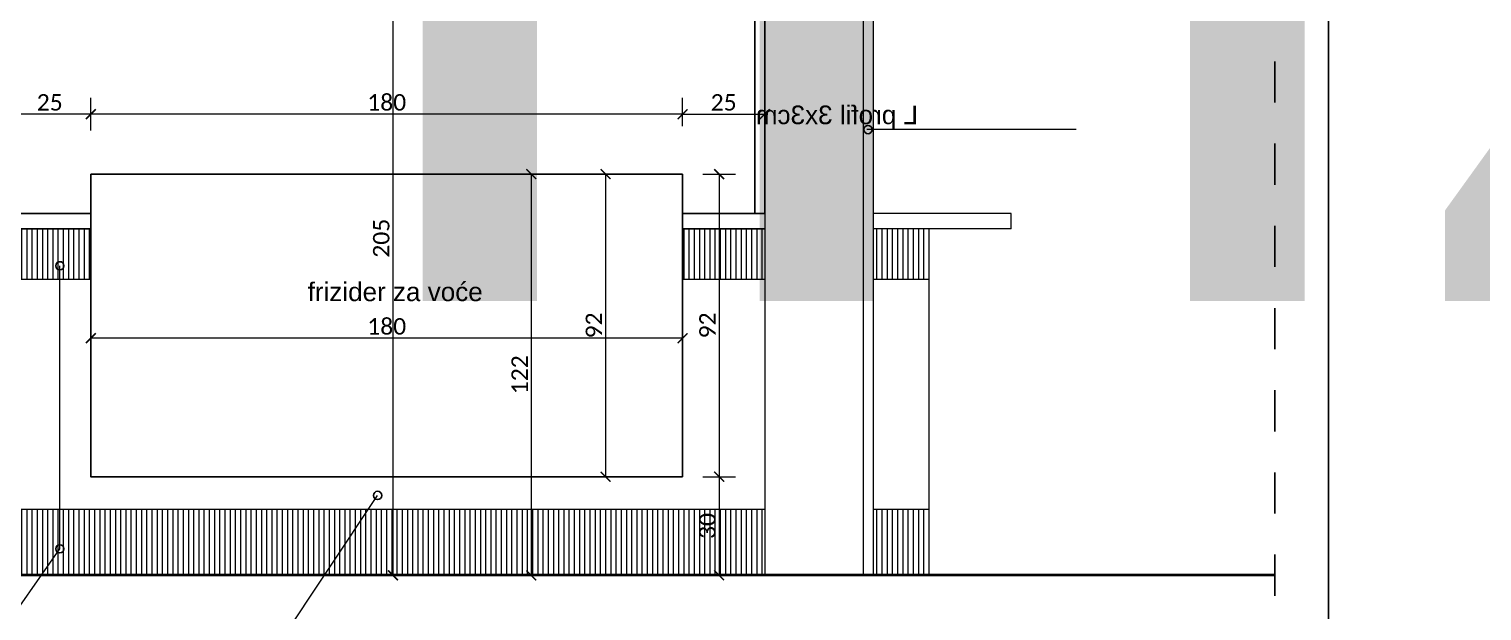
# Model space of a CAD drawing. Header units: centimetres. Extents: x -26724 to 60145, y -23645 to 6771.
# Drawn here: x 688.8 to 1131.1, y 375.5 to 552.4 of the extents above; entities that cross this region are included whole.
import ezdxf

# ---------------------------------------------------------------- set-up
doc = ezdxf.new("R2010")
doc.units = ezdxf.units.CM
doc.linetypes.add('DALEKOVOD_VN', pattern=[5, 2.5, -2.5])
for name, color, linetype, lineweight in [('2.IZGLED', 7, 'Continuous', 13), ('4.KOTE', 88, 'Continuous', 15), ('zid', 7, 'Continuous', 40)]:
    doc.layers.add(name, color=color, linetype=linetype, lineweight=lineweight)
doc.layers.add('3.IZGLED 2', color=7, linetype='Continuous', lineweight=9, true_color=0x4a4a4a)
for name, color, linetype in [('tekst', 7, 'Continuous'), ('tekst @ 1', 7, 'Continuous'), ('tekst @ 50', 7, 'Continuous')]:
    doc.layers.add(name, color=color, linetype=linetype)
doc.styles.add('Notes', font='arial.ttf', dxfattribs={"height": 3})
doc.styles.get("Standard").update_dxf_attribs({"font": 'calibri.ttf'})
doc.dimstyles.new('ja 1 30 izgledi zidova', dxfattribs={"dimtxt": 5, "dimasz": 3, "dimexe": 5, "dimexo": 5, "dimgap": 1, "dimtad": 1, "dimdec": 0, "dimtxsty": 'Standard', "dimblk": 'ARCHTICK', "dimcen": 2.5, "dimclrd": 256, "dimclrt": 7, "dimadec": 0, "dimazin": 0, "dimtfac": 1, "dimtdec": 0, "dimtix": 1, "dimtmove": 1, "dimatfit": 3, "dimldrblk": 'ARCHTICK', "dimfxl": 5, "dimfxlon": 1, "dimlwd": 0, "dimlwe": 9, "dimarcsym": 0})
pattern_1 = [(90, (1066, -1e-13), (-1.5875, 0), [])]

# ---------------------------------------------------------------- blocks, each defined once
blk = doc.blocks.new('*U3237')
at = {"layer": 'tekst @ 1', "ltscale": 0.8, "style": 'Notes'}
blk.add_text('frizider za voće', height=5.6759, dxfattribs=at).set_placement((773.6, 469.68))
at = {"layer": 'tekst @ 50', "ltscale": 0.8, "style": 'Notes'}
blk.add_text('frizider za voće', height=283.795, dxfattribs=at).set_placement((773.6, 469.68))
blk = doc.blocks.new('_ArchTick')
at = {"color": 0, "linetype": 'ByBlock', "const_width": 0.15}
blk.add_lwpolyline([(-0.5, -0.5), (0.5, 0.5)], dxfattribs=at)
blk = doc.blocks.new('*D838')
at = {"layer": '4.KOTE', "color": 0, "lineweight": 9, "transparency": 16777216}
for p, q in [((707.59, 521.53), (707.59, 531.53)), ((887.76, 522.89), (887.76, 531.53))]:
    blk.add_line(p, q, dxfattribs=at)
at = {"layer": '4.KOTE', "lineweight": 0, "transparency": 16777216}
blk.add_line((887.76, 526.53), (707.59, 526.53), dxfattribs=at)
at = {"layer": 'Defpoints', "color": 0, "transparency": 16777216}
for p in [(707.59, 526.53), (707.59, 508.29), (887.76, 508.29, 13.5)]:
    blk.add_point(p, dxfattribs=at)
at = {"layer": '4.KOTE', "lineweight": 0, "transparency": 16777216, "xscale": 3, "yscale": 3, "zscale": 3, "rotation": 180}
blk.add_blockref('_ArchTick', (707.59, 526.53), dxfattribs=at)
at = {"layer": '4.KOTE', "lineweight": 0, "transparency": 16777216, "xscale": 3, "yscale": 3, "zscale": 3}
blk.add_blockref('_ArchTick', (887.76, 526.53), dxfattribs=at)
at = {"layer": '4.KOTE', "color": 7, "transparency": 16777216, "insert": (797.68, 530.1), "char_height": 5, "attachment_point": 5}
blk.add_mtext('180', dxfattribs=at)
blk = doc.blocks.new('*D839')
at = {"layer": '4.KOTE', "color": 0, "lineweight": 9, "transparency": 16777216}
for p, q in [((893.89, 508.29), (903.89, 508.29)), ((893.89, 416.29), (903.89, 416.29))]:
    blk.add_line(p, q, dxfattribs=at)
at = {"layer": '4.KOTE', "lineweight": 0, "transparency": 16777216}
blk.add_line((898.89, 508.29), (898.89, 416.29), dxfattribs=at)
at = {"layer": 'Defpoints', "color": 0, "transparency": 16777216}
for p in [(887.76, 508.29), (887.76, 416.29), (898.89, 416.29)]:
    blk.add_point(p, dxfattribs=at)
at = {"layer": '4.KOTE', "lineweight": 0, "transparency": 16777216, "xscale": 3, "yscale": 3, "zscale": 3}
for p, rotation in [((898.89, 508.29), 90), ((898.89, 416.29), 270)]:
    blk.add_blockref('_ArchTick', p, dxfattribs=dict(at, rotation=rotation))
at = {"layer": '4.KOTE', "color": 7, "transparency": 16777216, "insert": (895.33, 462.29), "char_height": 5, "attachment_point": 5, "rotation": 90}
blk.add_mtext('92', dxfattribs=at)
blk = doc.blocks.new('*D840')
at = {"layer": '4.KOTE', "color": 0, "lineweight": 9, "transparency": 16777216}
for p, q in [((893.89, 416.29), (903.89, 416.29)), ((896.22, 386.29), (903.89, 386.29))]:
    blk.add_line(p, q, dxfattribs=at)
at = {"layer": '4.KOTE', "lineweight": 0, "transparency": 16777216}
blk.add_line((898.89, 416.29), (898.89, 386.29), dxfattribs=at)
at = {"layer": 'Defpoints', "color": 0, "transparency": 16777216}
for p in [(887.76, 416.29), (887.76, 386.29, -13.5), (898.89, 386.29)]:
    blk.add_point(p, dxfattribs=at)
at = {"layer": '4.KOTE', "lineweight": 0, "transparency": 16777216, "xscale": 3, "yscale": 3, "zscale": 3}
for p, rotation in [((898.89, 416.29), 90), ((898.89, 386.29), 270)]:
    blk.add_blockref('_ArchTick', p, dxfattribs=dict(at, rotation=rotation))
at = {"layer": '4.KOTE', "color": 7, "transparency": 16777216, "insert": (895.33, 401.29), "char_height": 5, "attachment_point": 5, "rotation": 90}
blk.add_mtext('30', dxfattribs=at)
blk = doc.blocks.new('*D843')
at = {"layer": '4.KOTE', "color": 0, "lineweight": 9, "transparency": 16777216}
for p, q in [((800.49, 591.33), (794.59, 591.33)), ((798.88, 386.29), (804.59, 386.29))]:
    blk.add_line(p, q, dxfattribs=at)
at = {"layer": '4.KOTE', "lineweight": 0, "transparency": 16777216}
blk.add_line((799.59, 591.33), (799.59, 386.29), dxfattribs=at)
at = {"layer": 'Defpoints', "color": 0, "transparency": 16777216}
for p in [(804.46, 591.33, -13.5), (795.2, 386.29, -13.5), (799.59, 386.29)]:
    blk.add_point(p, dxfattribs=at)
at = {"layer": '4.KOTE', "lineweight": 0, "transparency": 16777216, "xscale": 3, "yscale": 3, "zscale": 3}
for p, rotation in [((799.59, 591.33), 90), ((799.59, 386.29), 270)]:
    blk.add_blockref('_ArchTick', p, dxfattribs=dict(at, rotation=rotation))
at = {"layer": '4.KOTE', "color": 7, "transparency": 16777216, "insert": (796.03, 488.81), "char_height": 5, "attachment_point": 5, "rotation": 90}
blk.add_mtext('205', dxfattribs=at)
blk = doc.blocks.new('*D844')
at = {"layer": '4.KOTE', "color": 0, "lineweight": 9, "transparency": 16777216}
for p, q in [((677.13, 406.29), (673.47, 406.29)), ((682.92, 386.29), (673.47, 386.29))]:
    blk.add_line(p, q, dxfattribs=at)
at = {"layer": '4.KOTE', "lineweight": 0, "transparency": 16777216}
blk.add_line((678.47, 386.29), (678.47, 406.29), dxfattribs=at)
at = {"layer": 'Defpoints', "color": 0, "transparency": 16777216}
for p in [(678.47, 406.29), (718.41, 406.29, 114.31), (712.6, 386.29, -13.5)]:
    blk.add_point(p, dxfattribs=at)
at = {"layer": '4.KOTE', "lineweight": 0, "transparency": 16777216, "xscale": 3, "yscale": 3, "zscale": 3}
for p, rotation in [((678.47, 406.29), 90), ((678.47, 386.29), 270)]:
    blk.add_blockref('_ArchTick', p, dxfattribs=dict(at, rotation=rotation))
at = {"layer": '4.KOTE', "color": 7, "transparency": 16777216, "insert": (674.91, 396.29), "char_height": 5, "attachment_point": 5, "rotation": 90}
blk.add_mtext('20', dxfattribs=at)
blk = doc.blocks.new('*D845')
at = {"layer": '4.KOTE', "color": 0, "lineweight": 9, "transparency": 16777216}
for p, q in [((678.47, 476.29), (673.47, 476.29)), ((677.13, 406.29), (673.47, 406.29))]:
    blk.add_line(p, q, dxfattribs=at)
at = {"layer": '4.KOTE', "lineweight": 0, "transparency": 16777216}
blk.add_line((678.47, 406.29), (678.47, 476.29), dxfattribs=at)
at = {"layer": 'Defpoints', "color": 0, "transparency": 16777216}
for p in [(678.47, 476.29), (682.76, 476.29), (718.41, 406.29, 114.31)]:
    blk.add_point(p, dxfattribs=at)
at = {"layer": '4.KOTE', "lineweight": 0, "transparency": 16777216, "xscale": 3, "yscale": 3, "zscale": 3}
for p, rotation in [((678.47, 476.29), 90), ((678.47, 406.29), 270)]:
    blk.add_blockref('_ArchTick', p, dxfattribs=dict(at, rotation=rotation))
at = {"layer": '4.KOTE', "color": 7, "transparency": 16777216, "insert": (674.91, 441.29), "char_height": 5, "attachment_point": 5, "rotation": 90}
blk.add_mtext('70', dxfattribs=at)
blk = doc.blocks.new('*D853')
at = {"layer": '4.KOTE', "color": 0, "lineweight": 9, "transparency": 16777216}
for p, q in [((682.59, 521.53), (682.59, 531.53)), ((707.59, 521.53), (707.59, 531.53))]:
    blk.add_line(p, q, dxfattribs=at)
at = {"layer": '4.KOTE', "lineweight": 0, "transparency": 16777216}
blk.add_line((707.59, 526.53), (682.59, 526.53), dxfattribs=at)
at = {"layer": 'Defpoints', "color": 0, "transparency": 16777216}
for p in [(682.59, 526.53), (682.59, 510.53), (707.59, 508.29)]:
    blk.add_point(p, dxfattribs=at)
at = {"layer": '4.KOTE', "lineweight": 0, "transparency": 16777216, "xscale": 3, "yscale": 3, "zscale": 3, "rotation": 180}
blk.add_blockref('_ArchTick', (682.59, 526.53), dxfattribs=at)
at = {"layer": '4.KOTE', "lineweight": 0, "transparency": 16777216, "xscale": 3, "yscale": 3, "zscale": 3}
blk.add_blockref('_ArchTick', (707.59, 526.53), dxfattribs=at)
at = {"layer": '4.KOTE', "color": 7, "transparency": 16777216, "insert": (695.09, 530.1), "char_height": 5, "attachment_point": 5}
blk.add_mtext('25', dxfattribs=at)
blk = doc.blocks.new('*D854')
at = {"layer": '4.KOTE', "color": 0, "lineweight": 9, "transparency": 16777216}
for p, q in [((887.76, 522.89), (887.76, 531.53)), ((912.76, 523.41), (912.76, 531.53))]:
    blk.add_line(p, q, dxfattribs=at)
at = {"layer": '4.KOTE', "lineweight": 0, "transparency": 16777216}
blk.add_line((887.76, 526.53), (912.76, 526.53), dxfattribs=at)
at = {"layer": 'Defpoints', "color": 0, "transparency": 16777216}
for p in [(912.76, 526.53), (912.76, 512.73, -13.5), (887.76, 508.29, 13.5)]:
    blk.add_point(p, dxfattribs=at)
at = {"layer": '4.KOTE', "lineweight": 0, "transparency": 16777216, "xscale": 3, "yscale": 3, "zscale": 3, "rotation": 180}
blk.add_blockref('_ArchTick', (887.76, 526.53), dxfattribs=at)
at = {"layer": '4.KOTE', "lineweight": 0, "transparency": 16777216, "xscale": 3, "yscale": 3, "zscale": 3}
blk.add_blockref('_ArchTick', (912.76, 526.53), dxfattribs=at)
at = {"layer": '4.KOTE', "color": 7, "transparency": 16777216, "insert": (900.26, 530.1), "char_height": 5, "attachment_point": 5}
blk.add_mtext('25', dxfattribs=at)
blk = doc.blocks.new('*D855')
at = {"layer": '4.KOTE', "color": 0, "lineweight": 9, "transparency": 16777216}
for p, q in [((683.47, 508.29), (673.47, 508.29)), ((683.47, 496.29), (673.47, 496.29))]:
    blk.add_line(p, q, dxfattribs=at)
at = {"layer": '4.KOTE', "lineweight": 0, "transparency": 16777216}
blk.add_line((678.47, 508.29), (678.47, 496.29), dxfattribs=at)
at = {"layer": 'Defpoints', "color": 0, "transparency": 16777216}
for p in [(707.59, 508.29), (678.47, 496.29), (707.59, 496.29)]:
    blk.add_point(p, dxfattribs=at)
at = {"layer": '4.KOTE', "lineweight": 0, "transparency": 16777216, "xscale": 3, "yscale": 3, "zscale": 3}
for p, rotation in [((678.47, 508.29), 90), ((678.47, 496.29), 270)]:
    blk.add_blockref('_ArchTick', p, dxfattribs=dict(at, rotation=rotation))
at = {"layer": '4.KOTE', "color": 7, "transparency": 16777216, "insert": (674.95, 502.29), "char_height": 5, "attachment_point": 5, "rotation": 90}
blk.add_mtext('12', dxfattribs=at)
blk = doc.blocks.new('*D1134')
at = {"layer": '4.KOTE', "color": 0, "lineweight": 9, "transparency": 16777216}
for p, q in [((868.34, 508.29), (859.31, 508.29)), ((869.31, 416.29), (859.31, 416.29))]:
    blk.add_line(p, q, dxfattribs=at)
at = {"layer": '4.KOTE', "lineweight": 0, "transparency": 16777216}
blk.add_line((864.31, 508.29), (864.31, 416.29), dxfattribs=at)
at = {"layer": 'Defpoints', "color": 0, "transparency": 16777216}
for p in [(887.76, 508.29, 13.5), (864.31, 416.29), (887.76, 416.29)]:
    blk.add_point(p, dxfattribs=at)
at = {"layer": '4.KOTE', "lineweight": 0, "transparency": 16777216, "xscale": 3, "yscale": 3, "zscale": 3}
for p, rotation in [((864.31, 508.29), 90), ((864.31, 416.29), 270)]:
    blk.add_blockref('_ArchTick', p, dxfattribs=dict(at, rotation=rotation))
at = {"layer": '4.KOTE', "color": 7, "transparency": 16777216, "insert": (860.75, 462.29), "char_height": 5, "attachment_point": 5, "rotation": 90}
blk.add_mtext('92', dxfattribs=at)
blk = doc.blocks.new('*D1135')
at = {"layer": '4.KOTE', "color": 0, "lineweight": 9, "transparency": 16777216}
for p, q in [((707.59, 463.41), (707.59, 453.41)), ((887.76, 463.12), (887.76, 453.41))]:
    blk.add_line(p, q, dxfattribs=at)
at = {"layer": '4.KOTE', "lineweight": 0, "transparency": 16777216}
blk.add_line((887.76, 458.41), (707.59, 458.41), dxfattribs=at)
at = {"layer": 'Defpoints', "color": 0, "transparency": 16777216}
for p in [(707.59, 508.29), (887.76, 508.29, 13.5), (707.59, 458.41)]:
    blk.add_point(p, dxfattribs=at)
at = {"layer": '4.KOTE', "lineweight": 0, "transparency": 16777216, "xscale": 3, "yscale": 3, "zscale": 3, "rotation": 180}
blk.add_blockref('_ArchTick', (707.59, 458.41), dxfattribs=at)
at = {"layer": '4.KOTE', "lineweight": 0, "transparency": 16777216, "xscale": 3, "yscale": 3, "zscale": 3}
blk.add_blockref('_ArchTick', (887.76, 458.41), dxfattribs=at)
at = {"layer": '4.KOTE', "color": 7, "transparency": 16777216, "insert": (797.68, 461.97), "char_height": 5, "attachment_point": 5}
blk.add_mtext('180', dxfattribs=at)
blk = doc.blocks.new('*D1136')
at = {"layer": '4.KOTE', "color": 0, "lineweight": 9, "transparency": 16777216}
for p, q in [((846.35, 508.29), (836.68, 508.29)), ((846.29, 386.29), (836.68, 386.29))]:
    blk.add_line(p, q, dxfattribs=at)
at = {"layer": '4.KOTE', "lineweight": 0, "transparency": 16777216}
blk.add_line((841.68, 508.29), (841.68, 386.29), dxfattribs=at)
at = {"layer": 'Defpoints', "color": 0, "transparency": 16777216}
for p in [(887.76, 508.29, 13.5), (841.68, 386.29), (883.48, 386.29, -13.5)]:
    blk.add_point(p, dxfattribs=at)
at = {"layer": '4.KOTE', "lineweight": 0, "transparency": 16777216, "xscale": 3, "yscale": 3, "zscale": 3}
for p, rotation in [((841.68, 508.29), 90), ((841.68, 386.29), 270)]:
    blk.add_blockref('_ArchTick', p, dxfattribs=dict(at, rotation=rotation))
at = {"layer": '4.KOTE', "color": 7, "transparency": 16777216, "insert": (838.15, 447.29), "char_height": 5, "attachment_point": 5, "rotation": 90}
blk.add_mtext('122', dxfattribs=at)

msp = doc.modelspace()

# ---------------------------------------------------------------- hatches: boundary and pattern name
at = {"layer": '3.IZGLED 2', "true_color": 0x724204}
h = msp.add_hatch(dxfattribs=at)
h.set_pattern_fill('ANSI31', color=36, scale=0.5, angle=45)
h.set_pattern_definition(pattern_1)
h.paths.add_polyline_path([(887.76, 476.29), (912.76, 476.29), (912.76, 491.69), (887.76, 491.69)])
h.paths.add_polyline_path([(682.76, 491.69), (682.76, 476.29), (707.59, 476.29), (707.59, 491.69)])
h = msp.add_hatch(dxfattribs=at)
h.set_pattern_fill('ANSI31', color=36, scale=0.5, angle=45)
h.set_pattern_definition(pattern_1)
h.paths.add_polyline_path([(962.76, 476.29), (962.76, 491.69), (945.76, 491.69), (945.76, 476.29)])
h.paths.add_polyline_path([(945.76, 386.29), (962.76, 386.29), (962.76, 406.29), (945.76, 406.29)])
h = msp.add_hatch(dxfattribs=at)
h.set_pattern_fill('ANSI31', color=36, scale=0.5, angle=45)
h.set_pattern_definition(pattern_1)
h.paths.add_polyline_path([(912.76, 406.29), (682.76, 406.29), (682.76, 386.29), (912.76, 386.29)])

# ---------------------------------------------------------------- linework, layer by layer
at = {"linetype": 'DALEKOVOD_VN', "ltscale": 5}
msp.add_line((1068.06, 842.57, -13.5), (1068.06, 326.53, -13.5), dxfattribs=at)
for p, q in [((912.76, 496.29, -13.5), (912.76, 758.29, -13.5)), ((909.76, 496.29, -13.5), (909.76, 706.29, -13.5)), ((887.76, 508.29), (707.59, 508.29)), ((707.59, 496.29), (707.59, 508.29)), ((887.76, 508.29, 13.5), (887.76, 416.29, 13.5)), ((637.76, 496.29), (707.59, 496.29)), ((887.76, 496.29), (912.76, 496.29)), ((637.76, 491.69), (707.59, 491.69)), ((887.76, 491.69), (912.76, 491.69))]:
    msp.add_line(p, q)
for points in [[(707.59, 496.29), (707.59, 416.29), (887.76, 416.29)], [(887.76, 424.29), (887.76, 424.29)]]:
    msp.add_lwpolyline(points)
at = {"layer": '2.IZGLED'}
for p, q in [((912.76, 758.29), (912.76, 386.29)), ((942.76, 758.29), (942.76, 386.29)), ((945.76, 758.29), (945.76, 386.29))]:
    msp.add_line(p, q, dxfattribs=at)
at = {"layer": '3.IZGLED 2'}
for p, q in [((987.76, 496.29, 13.5), (945.76, 496.29, 13.5)), ((987.76, 491.69, 13.5), (987.76, 496.29, 13.5)), ((987.76, 491.69, 13.5), (945.76, 491.69, 13.5)), ((962.76, 491.69, 13.5), (962.76, 386.29, 13.5)), ((698.16, 394.34), (698.16, 480.42)), ((707.59, 476.29), (682.76, 476.29)), ((912.76, 476.29), (887.76, 476.29)), ((962.76, 476.29), (945.76, 476.29)), ((737.4, 324.45), (794.91, 410.59)), ((912.76, 406.29, -16.87), (682.76, 406.29, 138.38)), ((962.76, 406.29, -16.87), (945.76, 406.29, -16.87)), ((667.4, 350.47), (698.16, 394.34))]:
    msp.add_line(p, q, dxfattribs=at)
at = {"layer": '3.IZGLED 2', "ltscale": 0.8}
msp.add_lwpolyline([(1007.62, 521.87), (943.84, 521.87)], dxfattribs=at)
at = {"layer": 'tekst'}
for centre in [(944.21, 521.87), (698.16, 480.42), (794.91, 410.59), (698.16, 394.34)]:
    msp.add_circle(centre, 1.26, dxfattribs=at)
at = {"layer": 'zid'}
msp.add_line((1068.06, 386.29, -13.5), (567.37, 386.29, -13.5), dxfattribs=at)
at = {"layer": 'zid', "lineweight": 25, "ltscale": 12}
for points in [[(1084.44, -74.48), (3482.73, -74.48), (3482.73, 1185.52), (1084.44, 1185.52)], [(454.44, 80.73), (1084.44, 80.73), (1084.44, 971.73), (454.44, 971.73)]]:
    msp.add_lwpolyline(points, close=True, dxfattribs=at)

# ---------------------------------------------------------------- block references
at = {"layer": 'tekst', "color": 3, "lineweight": 50}
msp.add_blockref('*U3237', (0, 0), dxfattribs=at)

# ---------------------------------------------------------------- texts
at = {"layer": 'tekst @ 50', "ltscale": 0.8, "extrusion": (0, 0, -1), "insert": (959.43, 529.17), "char_height": 5.6759, "attachment_point": 1, "text_direction": (-1, 0, 0), "style": 'Notes'}
msp.add_mtext_dynamic_manual_height_columns('L profil 3x3cm', width=290.6445, gutter_width=750, heights=[0], dxfattribs=at)

# ---------------------------------------------------------------- dimensions: what is measured, and where the dimension line sits
at = {"layer": '4.KOTE'}
for base, p1, p2, picture, middle in [((799.59, 386.29), (804.46, 591.33, -13.5), (795.2, 386.29, -13.5), '*D843', (796.03, 488.81)), ((678.47, 496.29), (707.59, 508.29), (707.59, 496.29), '*D855', (674.95, 502.29)), ((841.68, 386.29), (887.76, 508.29, 13.5), (883.48, 386.29, -13.5), '*D1136', (838.15, 447.29)), ((864.31, 416.29), (887.76, 508.29, 13.5), (887.76, 416.29), '*D1134', (860.75, 462.29)), ((898.89, 416.29), (887.76, 508.29), (887.76, 416.29), '*D839', (895.33, 462.29)), ((678.47, 476.29), (718.41, 406.29, 114.31), (682.76, 476.29), '*D845', (674.91, 441.29)), ((898.89, 386.29), (887.76, 416.29), (887.76, 386.29, -13.5), '*D840', (895.33, 401.29)), ((678.47, 406.29), (712.6, 386.29, -13.5), (718.41, 406.29, 114.31), '*D844', (674.91, 396.29))]:
    dim = msp.add_linear_dim(base=base, p1=p1, p2=p2, angle=90, dimstyle='ja 1 30 izgledi zidova', dxfattribs=at)
    dim.commit()
    dim.dimension.update_dxf_attribs({"geometry": picture, "text_midpoint": middle})
for base, p1, p2, picture, middle in [((682.59, 526.53), (707.59, 508.29), (682.59, 510.53), '*D853', (695.09, 530.1)), ((707.59, 526.53), (887.76, 508.29, 13.5), (707.59, 508.29), '*D838', (797.68, 530.1)), ((912.76, 526.53), (887.76, 508.29, 13.5), (912.76, 512.73, -13.5), '*D854', (900.26, 530.1)), ((707.59, 458.41), (887.76, 508.29, 13.5), (707.59, 508.29), '*D1135', (797.68, 461.97))]:
    dim = msp.add_linear_dim(base=base, p1=p1, p2=p2, dimstyle='ja 1 30 izgledi zidova', dxfattribs=at)
    dim.commit()
    dim.dimension.update_dxf_attribs({"geometry": picture, "text_midpoint": middle})

doc.saveas('drawing.dxf')
